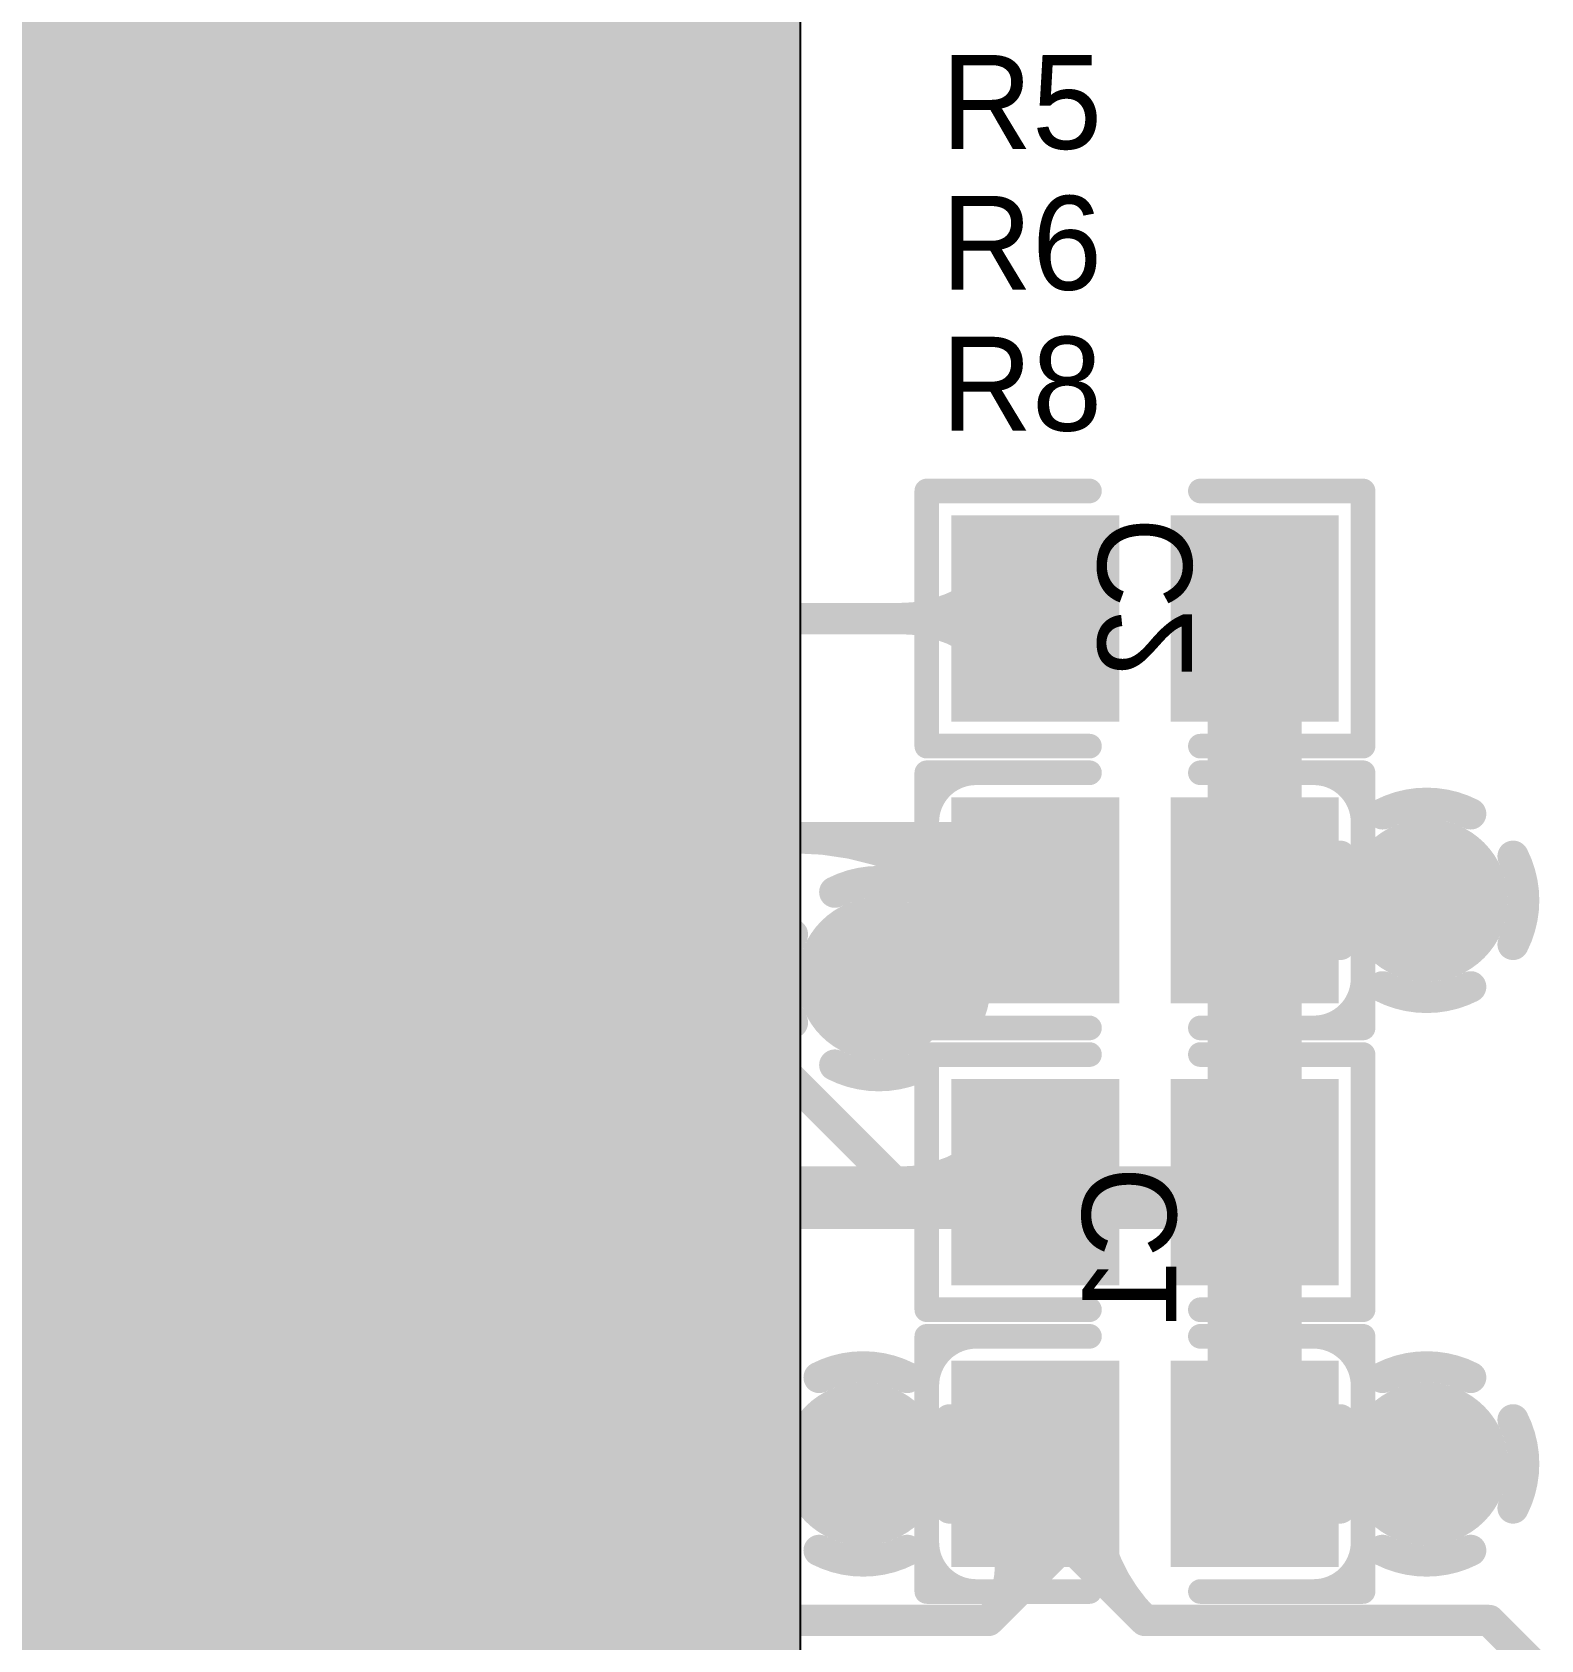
# Model space of a CAD drawing. Header units: millimetres. Extents: x 3.32 to 12.49, y 5.66 to 10.73.
# Drawn here: x 4.422 to 4.904, y 6.442 to 6.956 of the extents above; entities that cross this region are included whole.
import ezdxf

# ---------------------------------------------------------------- set-up
doc = ezdxf.new("R2010")
doc.units = ezdxf.units.MM
doc.header["$MEASUREMENT"] = 0
for name, color, linetype in [('BottomLayer', 5, 'Continuous'), ('BottomOverlay', 54, 'Continuous'), ('BottomPaste', 16, 'Continuous'), ('BottomSolder', 6, 'Continuous'), ('InternalPlane1', 76, 'Continuous'), ('InternalPlane2', 16, 'Continuous'), ('MultiLayer', 9, 'Continuous'), ('PadHoleLayer', 156, 'Continuous'), ('TopLayer', 1, 'Continuous'), ('TopOverlay', 2, 'Continuous'), ('TopPaste', 8, 'Continuous'), ('TopSolder', 216, 'Continuous'), ('ViaHoleLayer', 16, 'Continuous')]:
    doc.layers.add(name, color=color, linetype=linetype)

# ---------------------------------------------------------------- blocks, each defined once
blk = doc.blocks.new('0805_C_B_125')
at = {"layer": 'BottomLayer'}
for points in [[(-0.05787, -0.02894), (-0.0122, -0.02894), (-0.05787, 0.02894), (-0.0122, 0.02894)], [(0.0122, -0.02894), (0.05787, -0.02894), (0.0122, 0.02894), (0.05787, 0.02894)]]:
    blk.add_solid(points, dxfattribs=at)
at = {"layer": 'BottomOverlay', "const_width": 0.00787}
for points in [[(-0.06969, 0.025, -0.414213), (-0.05394, 0.04075)], [(0.05394, 0.04075, -0.414214), (0.06968, 0.025)], [(-0.05394, -0.04075, -0.414214), (-0.06969, -0.025)], [(0.06969, -0.025, -0.414213), (0.05394, -0.04075)]]:
    blk.add_lwpolyline(points, format="xyb", dxfattribs=at)
at = {"layer": 'BottomOverlay', "const_width": 0.00394}
for points in [[(-0.05591, 0.04075, 1), (-0.05197, 0.04075, 1)], [(-0.05591, 0.04075, 1), (-0.05197, 0.04075, 1)], [(-0.01969, 0.04075, 1), (-0.01575, 0.04075, 1)], [(0.01575, 0.04075, 1), (0.01969, 0.04075, 1)], [(0.05197, 0.04075, 1), (0.05591, 0.04075, 1)], [(0.05197, 0.04075, 1), (0.05591, 0.04075, 1)], [(-0.07165, 0.025, 1), (-0.06772, 0.025, 1)], [(-0.07165, 0.025, 1), (-0.06772, 0.025, 1)], [(0.06772, 0.025, 1), (0.07165, 0.025, 1)], [(0.06772, 0.025, 1), (0.07165, 0.025, 1)], [(-0.07165, -0.025, 1), (-0.06772, -0.025, 1)], [(-0.07165, -0.025, 1), (-0.06772, -0.025, 1)], [(0.06772, -0.025, 1), (0.07165, -0.025, 1)], [(0.06772, -0.025, 1), (0.07165, -0.025, 1)], [(-0.05591, -0.04075, 1), (-0.05197, -0.04075, 1)], [(-0.05591, -0.04075, 1), (-0.05197, -0.04075, 1)], [(-0.01969, -0.04075, 1), (-0.01575, -0.04075, 1)], [(0.01575, -0.04075, 1), (0.01969, -0.04075, 1)], [(0.05197, -0.04075, 1), (0.05591, -0.04075, 1)], [(0.05197, -0.04075, 1), (0.05591, -0.04075, 1)]]:
    blk.add_lwpolyline(points, format="xyb", close=True, dxfattribs=at)
at = {"layer": 'BottomOverlay', "const_width": 0.00787}
for points in [[(-0.01772, 0.04075), (-0.05394, 0.04075)], [(0.05394, 0.04075), (0.01772, 0.04075)], [(-0.06969, 0.025), (-0.06969, -0.025)], [(0.06968, 0.025), (0.06968, -0.025)], [(-0.01772, -0.04075), (-0.05394, -0.04075)], [(0.05394, -0.04075), (0.01772, -0.04075)]]:
    blk.add_lwpolyline(points, dxfattribs=at)
at = {"layer": 'BottomPaste'}
for points in [[(-0.05787, -0.02894), (-0.0122, -0.02894), (-0.05787, 0.02894), (-0.0122, 0.02894)], [(0.0122, -0.02894), (0.05787, -0.02894), (0.0122, 0.02894), (0.05787, 0.02894)]]:
    blk.add_solid(points, dxfattribs=at)
at = {"layer": 'BottomSolder'}
for points in [[(-0.06187, -0.03294), (-0.0082, -0.03294), (-0.06187, 0.03294), (-0.0082, 0.03294)], [(0.0082, -0.03294), (0.06187, -0.03294), (0.0082, 0.03294), (0.06187, 0.03294)]]:
    blk.add_solid(points, dxfattribs=at)
blk = doc.blocks.new('0805_C_B_126')
at = {"layer": 'BottomLayer'}
for points in [[(-0.05787, -0.02894), (-0.0122, -0.02894), (-0.05787, 0.02894), (-0.0122, 0.02894)], [(0.0122, -0.02894), (0.05787, -0.02894), (0.0122, 0.02894), (0.05787, 0.02894)]]:
    blk.add_solid(points, dxfattribs=at)
at = {"layer": 'BottomOverlay', "const_width": 0.00787}
for points in [[(-0.06969, 0.025, -0.414213), (-0.05394, 0.04075)], [(0.05394, 0.04075, -0.414214), (0.06968, 0.025)], [(-0.05394, -0.04075, -0.414214), (-0.06969, -0.025)], [(0.06969, -0.025, -0.414213), (0.05394, -0.04075)]]:
    blk.add_lwpolyline(points, format="xyb", dxfattribs=at)
at = {"layer": 'BottomOverlay', "const_width": 0.00394}
for points in [[(-0.05591, 0.04075, 1), (-0.05197, 0.04075, 1)], [(-0.05591, 0.04075, 1), (-0.05197, 0.04075, 1)], [(-0.01969, 0.04075, 1), (-0.01575, 0.04075, 1)], [(0.01575, 0.04075, 1), (0.01969, 0.04075, 1)], [(0.05197, 0.04075, 1), (0.05591, 0.04075, 1)], [(0.05197, 0.04075, 1), (0.05591, 0.04075, 1)], [(-0.07165, 0.025, 1), (-0.06772, 0.025, 1)], [(-0.07165, 0.025, 1), (-0.06772, 0.025, 1)], [(0.06772, 0.025, 1), (0.07165, 0.025, 1)], [(0.06772, 0.025, 1), (0.07165, 0.025, 1)], [(-0.07165, -0.025, 1), (-0.06772, -0.025, 1)], [(-0.07165, -0.025, 1), (-0.06772, -0.025, 1)], [(0.06772, -0.025, 1), (0.07165, -0.025, 1)], [(0.06772, -0.025, 1), (0.07165, -0.025, 1)], [(-0.05591, -0.04075, 1), (-0.05197, -0.04075, 1)], [(-0.05591, -0.04075, 1), (-0.05197, -0.04075, 1)], [(-0.01969, -0.04075, 1), (-0.01575, -0.04075, 1)], [(0.01575, -0.04075, 1), (0.01969, -0.04075, 1)], [(0.05197, -0.04075, 1), (0.05591, -0.04075, 1)], [(0.05197, -0.04075, 1), (0.05591, -0.04075, 1)]]:
    blk.add_lwpolyline(points, format="xyb", close=True, dxfattribs=at)
at = {"layer": 'BottomOverlay', "const_width": 0.00787}
for points in [[(-0.01772, 0.04075), (-0.05394, 0.04075)], [(0.05394, 0.04075), (0.01772, 0.04075)], [(-0.06969, 0.025), (-0.06969, -0.025)], [(0.06968, 0.025), (0.06968, -0.025)], [(-0.01772, -0.04075), (-0.05394, -0.04075)], [(0.05394, -0.04075), (0.01772, -0.04075)]]:
    blk.add_lwpolyline(points, dxfattribs=at)
at = {"layer": 'BottomPaste'}
for points in [[(-0.05787, -0.02894), (-0.0122, -0.02894), (-0.05787, 0.02894), (-0.0122, 0.02894)], [(0.0122, -0.02894), (0.05787, -0.02894), (0.0122, 0.02894), (0.05787, 0.02894)]]:
    blk.add_solid(points, dxfattribs=at)
at = {"layer": 'BottomSolder'}
for points in [[(-0.06187, -0.03294), (-0.0082, -0.03294), (-0.06187, 0.03294), (-0.0082, 0.03294)], [(0.0082, -0.03294), (0.06187, -0.03294), (0.0082, 0.03294), (0.06187, 0.03294)]]:
    blk.add_solid(points, dxfattribs=at)
blk = doc.blocks.new('0805_R_140')
at = {"layer": 'TopLayer'}
for points in [[(-0.05787, -0.02894), (-0.0122, -0.02894), (-0.05787, 0.02894), (-0.0122, 0.02894)], [(0.0122, -0.02894), (0.05787, -0.02894), (0.0122, 0.02894), (0.05787, 0.02894)]]:
    blk.add_solid(points, dxfattribs=at)
at = {"layer": 'TopOverlay', "const_width": 0.00787}
for points in [[(-0.06968, -0.04075), (-0.06968, 0.04075)], [(-0.06968, 0.04075), (-0.01772, 0.04075)], [(0.01772, 0.04075), (0.06968, 0.04075)], [(0.06968, -0.04075), (0.06968, 0.04075)], [(-0.06968, -0.04075), (-0.01772, -0.04075)], [(0.01772, -0.04075), (0.06968, -0.04075)]]:
    blk.add_lwpolyline(points, dxfattribs=at)
at = {"layer": 'TopOverlay', "const_width": 0.00394}
for points in [[(-0.07165, 0.04075, 1), (-0.06772, 0.04075, 1)], [(-0.07165, 0.04075, 1), (-0.06772, 0.04075, 1)], [(-0.01969, 0.04075, 1), (-0.01575, 0.04075, 1)], [(0.01575, 0.04075, 1), (0.01969, 0.04075, 1)], [(0.06772, 0.04075, 1), (0.07165, 0.04075, 1)], [(0.06772, 0.04075, 1), (0.07165, 0.04075, 1)], [(-0.07165, -0.04075, 1), (-0.06772, -0.04075, 1)], [(-0.07165, -0.04075, 1), (-0.06772, -0.04075, 1)], [(-0.01969, -0.04075, 1), (-0.01575, -0.04075, 1)], [(0.01575, -0.04075, 1), (0.01969, -0.04075, 1)], [(0.06772, -0.04075, 1), (0.07165, -0.04075, 1)], [(0.06772, -0.04075, 1), (0.07165, -0.04075, 1)]]:
    blk.add_lwpolyline(points, format="xyb", close=True, dxfattribs=at)
at = {"layer": 'TopPaste'}
for points in [[(-0.05787, -0.02894), (-0.0122, -0.02894), (-0.05787, 0.02894), (-0.0122, 0.02894)], [(0.0122, -0.02894), (0.05787, -0.02894), (0.0122, 0.02894), (0.05787, 0.02894)]]:
    blk.add_solid(points, dxfattribs=at)
at = {"layer": 'TopSolder'}
for points in [[(-0.06187, -0.03294), (-0.0082, -0.03294), (-0.06187, 0.03294), (-0.0082, 0.03294)], [(0.0082, -0.03294), (0.06187, -0.03294), (0.0082, 0.03294), (0.06187, 0.03294)]]:
    blk.add_solid(points, dxfattribs=at)
blk = doc.blocks.new('0805_R_142')
at = {"layer": 'TopLayer'}
for points in [[(-0.05787, -0.02894), (-0.0122, -0.02894), (-0.05787, 0.02894), (-0.0122, 0.02894)], [(0.0122, -0.02894), (0.05787, -0.02894), (0.0122, 0.02894), (0.05787, 0.02894)]]:
    blk.add_solid(points, dxfattribs=at)
at = {"layer": 'TopOverlay', "const_width": 0.00787}
for points in [[(-0.06968, -0.04075), (-0.06968, 0.04075)], [(-0.06968, 0.04075), (-0.01772, 0.04075)], [(0.01772, 0.04075), (0.06968, 0.04075)], [(0.06968, -0.04075), (0.06968, 0.04075)], [(-0.06968, -0.04075), (-0.01772, -0.04075)], [(0.01772, -0.04075), (0.06968, -0.04075)]]:
    blk.add_lwpolyline(points, dxfattribs=at)
at = {"layer": 'TopOverlay', "const_width": 0.00394}
for points in [[(-0.07165, 0.04075, 1), (-0.06772, 0.04075, 1)], [(-0.07165, 0.04075, 1), (-0.06772, 0.04075, 1)], [(-0.01969, 0.04075, 1), (-0.01575, 0.04075, 1)], [(0.01575, 0.04075, 1), (0.01969, 0.04075, 1)], [(0.06772, 0.04075, 1), (0.07165, 0.04075, 1)], [(0.06772, 0.04075, 1), (0.07165, 0.04075, 1)], [(-0.07165, -0.04075, 1), (-0.06772, -0.04075, 1)], [(-0.07165, -0.04075, 1), (-0.06772, -0.04075, 1)], [(-0.01969, -0.04075, 1), (-0.01575, -0.04075, 1)], [(0.01575, -0.04075, 1), (0.01969, -0.04075, 1)], [(0.06772, -0.04075, 1), (0.07165, -0.04075, 1)], [(0.06772, -0.04075, 1), (0.07165, -0.04075, 1)]]:
    blk.add_lwpolyline(points, format="xyb", close=True, dxfattribs=at)
at = {"layer": 'TopPaste'}
for points in [[(-0.05787, -0.02894), (-0.0122, -0.02894), (-0.05787, 0.02894), (-0.0122, 0.02894)], [(0.0122, -0.02894), (0.05787, -0.02894), (0.0122, 0.02894), (0.05787, 0.02894)]]:
    blk.add_solid(points, dxfattribs=at)
at = {"layer": 'TopSolder'}
for points in [[(-0.06187, -0.03294), (-0.0082, -0.03294), (-0.06187, 0.03294), (-0.0082, 0.03294)], [(0.0082, -0.03294), (0.06187, -0.03294), (0.0082, 0.03294), (0.06187, 0.03294)]]:
    blk.add_solid(points, dxfattribs=at)
blk = doc.blocks.new('0805_R_144')
at = {"layer": 'TopLayer'}
for points in [[(-0.05787, -0.02894), (-0.0122, -0.02894), (-0.05787, 0.02894), (-0.0122, 0.02894)], [(0.0122, -0.02894), (0.05787, -0.02894), (0.0122, 0.02894), (0.05787, 0.02894)]]:
    blk.add_solid(points, dxfattribs=at)
at = {"layer": 'TopOverlay', "const_width": 0.00787}
for points in [[(-0.06968, -0.04075), (-0.06968, 0.04075)], [(-0.06968, 0.04075), (-0.01772, 0.04075)], [(0.01772, 0.04075), (0.06968, 0.04075)], [(0.06968, -0.04075), (0.06968, 0.04075)], [(-0.06968, -0.04075), (-0.01772, -0.04075)], [(0.01772, -0.04075), (0.06968, -0.04075)]]:
    blk.add_lwpolyline(points, dxfattribs=at)
at = {"layer": 'TopOverlay', "const_width": 0.00394}
for points in [[(-0.07165, 0.04075, 1), (-0.06772, 0.04075, 1)], [(-0.07165, 0.04075, 1), (-0.06772, 0.04075, 1)], [(-0.01969, 0.04075, 1), (-0.01575, 0.04075, 1)], [(0.01575, 0.04075, 1), (0.01969, 0.04075, 1)], [(0.06772, 0.04075, 1), (0.07165, 0.04075, 1)], [(0.06772, 0.04075, 1), (0.07165, 0.04075, 1)], [(-0.07165, -0.04075, 1), (-0.06772, -0.04075, 1)], [(-0.07165, -0.04075, 1), (-0.06772, -0.04075, 1)], [(-0.01969, -0.04075, 1), (-0.01575, -0.04075, 1)], [(0.01575, -0.04075, 1), (0.01969, -0.04075, 1)], [(0.06772, -0.04075, 1), (0.07165, -0.04075, 1)], [(0.06772, -0.04075, 1), (0.07165, -0.04075, 1)]]:
    blk.add_lwpolyline(points, format="xyb", close=True, dxfattribs=at)
at = {"layer": 'TopPaste'}
for points in [[(-0.05787, -0.02894), (-0.0122, -0.02894), (-0.05787, 0.02894), (-0.0122, 0.02894)], [(0.0122, -0.02894), (0.05787, -0.02894), (0.0122, 0.02894), (0.05787, 0.02894)]]:
    blk.add_solid(points, dxfattribs=at)
at = {"layer": 'TopSolder'}
for points in [[(-0.06187, -0.03294), (-0.0082, -0.03294), (-0.06187, 0.03294), (-0.0082, 0.03294)], [(0.0082, -0.03294), (0.06187, -0.03294), (0.0082, 0.03294), (0.06187, 0.03294)]]:
    blk.add_solid(points, dxfattribs=at)
blk = doc.blocks.new('0805_R_145')
at = {"layer": 'TopLayer'}
for points in [[(-0.05787, -0.02894), (-0.0122, -0.02894), (-0.05787, 0.02894), (-0.0122, 0.02894)], [(0.0122, -0.02894), (0.05787, -0.02894), (0.0122, 0.02894), (0.05787, 0.02894)]]:
    blk.add_solid(points, dxfattribs=at)
at = {"layer": 'TopOverlay', "const_width": 0.00787}
for points in [[(-0.06968, -0.04075), (-0.06968, 0.04075)], [(-0.06968, 0.04075), (-0.01772, 0.04075)], [(0.01772, 0.04075), (0.06968, 0.04075)], [(0.06968, -0.04075), (0.06968, 0.04075)], [(-0.06968, -0.04075), (-0.01772, -0.04075)], [(0.01772, -0.04075), (0.06968, -0.04075)]]:
    blk.add_lwpolyline(points, dxfattribs=at)
at = {"layer": 'TopOverlay', "const_width": 0.00394}
for points in [[(-0.07165, 0.04075, 1), (-0.06772, 0.04075, 1)], [(-0.07165, 0.04075, 1), (-0.06772, 0.04075, 1)], [(-0.01969, 0.04075, 1), (-0.01575, 0.04075, 1)], [(0.01575, 0.04075, 1), (0.01969, 0.04075, 1)], [(0.06772, 0.04075, 1), (0.07165, 0.04075, 1)], [(0.06772, 0.04075, 1), (0.07165, 0.04075, 1)], [(-0.07165, -0.04075, 1), (-0.06772, -0.04075, 1)], [(-0.07165, -0.04075, 1), (-0.06772, -0.04075, 1)], [(-0.01969, -0.04075, 1), (-0.01575, -0.04075, 1)], [(0.01575, -0.04075, 1), (0.01969, -0.04075, 1)], [(0.06772, -0.04075, 1), (0.07165, -0.04075, 1)], [(0.06772, -0.04075, 1), (0.07165, -0.04075, 1)]]:
    blk.add_lwpolyline(points, format="xyb", close=True, dxfattribs=at)
at = {"layer": 'TopPaste'}
for points in [[(-0.05787, -0.02894), (-0.0122, -0.02894), (-0.05787, 0.02894), (-0.0122, 0.02894)], [(0.0122, -0.02894), (0.05787, -0.02894), (0.0122, 0.02894), (0.05787, 0.02894)]]:
    blk.add_solid(points, dxfattribs=at)
at = {"layer": 'TopSolder'}
for points in [[(-0.06187, -0.03294), (-0.0082, -0.03294), (-0.06187, 0.03294), (-0.0082, 0.03294)], [(0.0082, -0.03294), (0.06187, -0.03294), (0.0082, 0.03294), (0.06187, 0.03294)]]:
    blk.add_solid(points, dxfattribs=at)
blk = doc.blocks.new('HANRUN_A8_150')
at = {"layer": 'BottomLayer', "const_width": 0.0325}
for points in [[(0.08375, 0.345, 1), (0.11625, 0.345, 1)], [(0.18375, 0.345, 1), (0.21625, 0.345, 1)], [(0.28375, 0.345, 1), (0.31625, 0.345, 1)], [(0.13375, 0.245, 1), (0.16625, 0.245, 1)], [(0.23375, 0.245, 1), (0.26625, 0.245, 1)]]:
    blk.add_lwpolyline(points, format="xyb", close=True, dxfattribs=at)
at = {"layer": 'BottomLayer'}
blk.add_solid([(0.0175, 0.2125), (0.0825, 0.2125), (0.0175, 0.2775), (0.0825, 0.2775)], dxfattribs=at)
at = {"layer": 'BottomSolder', "const_width": 0.0365}
for points in [[(0.08175, 0.345, 1), (0.11825, 0.345, 1)], [(0.18175, 0.345, 1), (0.21825, 0.345, 1)], [(0.28175, 0.345, 1), (0.31825, 0.345, 1)], [(0.13175, 0.245, 1), (0.16825, 0.245, 1)], [(0.23175, 0.245, 1), (0.26825, 0.245, 1)]]:
    blk.add_lwpolyline(points, format="xyb", close=True, dxfattribs=at)
at = {"layer": 'BottomSolder'}
blk.add_solid([(0.0135, 0.2085), (0.0865, 0.2085), (0.0135, 0.2815), (0.0865, 0.2815)], dxfattribs=at)
at = {"layer": 'InternalPlane1', "const_width": 0.0375}
for points in [[(0.08125, 0.345, 1), (0.11875, 0.345, 1)], [(0.18125, 0.345, 1), (0.21875, 0.345, 1)], [(0.28125, 0.345, 1), (0.31875, 0.345, 1)], [(0.03125, 0.245, 1), (0.06875, 0.245, 1)], [(0.13125, 0.245, 1), (0.16875, 0.245, 1)], [(0.23125, 0.245, 1), (0.26875, 0.245, 1)]]:
    blk.add_lwpolyline(points, format="xyb", close=True, dxfattribs=at)
at = {"layer": 'InternalPlane2', "const_width": 0.0375}
for points in [[(0.08125, 0.345, 1), (0.11875, 0.345, 1)], [(0.18125, 0.345, 1), (0.21875, 0.345, 1)], [(0.28125, 0.345, 1), (0.31875, 0.345, 1)], [(0.03125, 0.245, 1), (0.06875, 0.245, 1)], [(0.13125, 0.245, 1), (0.16875, 0.245, 1)], [(0.23125, 0.245, 1), (0.26875, 0.245, 1)]]:
    blk.add_lwpolyline(points, format="xyb", close=True, dxfattribs=at)
at = {"layer": 'MultiLayer', "const_width": 0.0325}
for points in [[(0.08375, 0.345, 1), (0.11625, 0.345, 1)], [(0.18375, 0.345, 1), (0.21625, 0.345, 1)], [(0.28375, 0.345, 1), (0.31625, 0.345, 1)], [(0.13375, 0.245, 1), (0.16625, 0.245, 1)], [(0.23375, 0.245, 1), (0.26625, 0.245, 1)]]:
    blk.add_lwpolyline(points, format="xyb", close=True, dxfattribs=at)
at = {"layer": 'MultiLayer'}
blk.add_solid([(0.0175, 0.2125), (0.0825, 0.2125), (0.0175, 0.2775), (0.0825, 0.2775)], dxfattribs=at)
at = {"layer": 'PadHoleLayer', "const_width": 0.0175}
for points in [[(0.09125, 0.345, 1), (0.10875, 0.345, 1)], [(0.19125, 0.345, 1), (0.20875, 0.345, 1)], [(0.29125, 0.345, 1), (0.30875, 0.345, 1)], [(0.04125, 0.245, 1), (0.05875, 0.245, 1)], [(0.14125, 0.245, 1), (0.15875, 0.245, 1)], [(0.24125, 0.245, 1), (0.25875, 0.245, 1)]]:
    blk.add_lwpolyline(points, format="xyb", close=True, dxfattribs=at)
at = {"layer": 'TopLayer', "const_width": 0.0325}
for points in [[(0.08375, 0.345, 1), (0.11625, 0.345, 1)], [(0.18375, 0.345, 1), (0.21625, 0.345, 1)], [(0.28375, 0.345, 1), (0.31625, 0.345, 1)], [(0.13375, 0.245, 1), (0.16625, 0.245, 1)], [(0.23375, 0.245, 1), (0.26625, 0.245, 1)]]:
    blk.add_lwpolyline(points, format="xyb", close=True, dxfattribs=at)
at = {"layer": 'TopLayer'}
blk.add_solid([(0.0175, 0.2125), (0.0825, 0.2125), (0.0175, 0.2775), (0.0825, 0.2775)], dxfattribs=at)
at = {"layer": 'TopOverlay', "const_width": 0.01}
for points in [[(0.53996, 0.4126), (-0.08996, 0.4126)], [(-0.08996, -0.42992), (-0.08996, 0.4126)]]:
    blk.add_lwpolyline(points, dxfattribs=at)
at = {"layer": 'TopOverlay', "const_width": 0.005}
blk.add_lwpolyline([(-0.09246, 0.4126, 1), (-0.08746, 0.4126, 1)], format="xyb", close=True, dxfattribs=at)
blk.add_lwpolyline([(-0.09246, 0.4126, 1), (-0.08746, 0.4126, 1)], format="xyb", close=True, dxfattribs=at)
at = {"layer": 'TopSolder', "const_width": 0.0365}
for points in [[(0.08175, 0.345, 1), (0.11825, 0.345, 1)], [(0.18175, 0.345, 1), (0.21825, 0.345, 1)], [(0.28175, 0.345, 1), (0.31825, 0.345, 1)], [(0.13175, 0.245, 1), (0.16825, 0.245, 1)], [(0.23175, 0.245, 1), (0.26825, 0.245, 1)]]:
    blk.add_lwpolyline(points, format="xyb", close=True, dxfattribs=at)
at = {"layer": 'TopSolder'}
blk.add_solid([(0.0135, 0.2085), (0.0865, 0.2085), (0.0135, 0.2815), (0.0865, 0.2815)], dxfattribs=at)

msp = doc.modelspace()

# ---------------------------------------------------------------- linework, layer by layer
at = {"layer": 'BottomLayer', "const_width": 0.02}
for points in [[(4.73153, 6.68613, -0.242046), (4.71701, 6.67866)], [(4.7118, 6.67345, -0.320632), (4.74512, 6.67899)], [(4.71701, 6.67866, -0.242046), (4.73153, 6.67119)], [(4.69201, 6.65366, -0.320632), (4.73632, 6.66103)], [(4.62701, 6.58366, -0.216628), (4.59354, 6.57111)], [(4.61446, 6.55019, -0.216628), (4.62701, 6.58366)], [(4.57517, 6.56358, -0.214646), (4.54201, 6.54866)], [(4.54201, 6.54866, -0.214646), (4.57517, 6.53374)], [(4.53042, 6.53707, -0.198912), (4.49201, 6.52116)], [(4.51451, 6.49866, -0.198912), (4.53042, 6.53707)], [(4.73289, 6.50774, -0.198912), (4.71098, 6.49866)], [(4.71098, 6.49866, -0.198912), (4.73289, 6.48959)]]:
    msp.add_lwpolyline(points, format="xyb", dxfattribs=at)
at = {"layer": 'BottomLayer'}
for points, const_width in [([(4.72653, 6.68613, 1), (4.73653, 6.68613, 1)], 0.01), ([(4.80455, 6.67866, 1), (4.81955, 6.67866, 1)], 0.015), ([(4.80455, 6.67866, 1), (4.81955, 6.67866, 1)], 0.015), ([(4.85951, 6.67866, 1), (4.87451, 6.67866, 1)], 0.015), ([(4.86101, 6.67866, 1), (4.87301, 6.67866, 1)], 0.012), ([(4.71201, 6.67866, 1), (4.72201, 6.67866, 1)], 0.01), ([(4.71201, 6.67866, 1), (4.72201, 6.67866, 1)], 0.01), ([(4.71201, 6.67866, 1), (4.72201, 6.67866, 1)], 0.01), ([(4.71201, 6.67866, 1), (4.72201, 6.67866, 1)], 0.01), ([(4.73697, 6.67866, 1), (4.74697, 6.67866, 1)], 0.01), ([(4.74012, 6.67899, 1), (4.75012, 6.67899, 1)], 0.01), ([(4.7068, 6.67345, 1), (4.7168, 6.67345, 1)], 0.01), ([(4.72653, 6.67119, 1), (4.73653, 6.67119, 1)], 0.01), ([(4.73132, 6.66103, 1), (4.74132, 6.66103, 1)], 0.01), ([(4.68601, 6.65366, 1), (4.69801, 6.65366, 1)], 0.012), ([(4.68701, 6.65366, 1), (4.69701, 6.65366, 1)], 0.01), ([(4.68701, 6.65366, 1), (4.69701, 6.65366, 1)], 0.01), ([(4.80455, 6.58866, 1), (4.81955, 6.58866, 1)], 0.015), ([(4.80455, 6.58866, 1), (4.81955, 6.58866, 1)], 0.015), ([(4.80705, 6.58866, 1), (4.81705, 6.58866, 1)], 0.01), ([(4.62201, 6.58366, 1), (4.63201, 6.58366, 1)], 0.01), ([(4.62201, 6.58366, 1), (4.63201, 6.58366, 1)], 0.01), ([(4.62201, 6.58366, 1), (4.63201, 6.58366, 1)], 0.01), ([(4.62201, 6.58366, 1), (4.63201, 6.58366, 1)], 0.01), ([(4.80205, 6.58366, 1), (4.81205, 6.58366, 1)], 0.01), ([(4.80205, 6.58366, 1), (4.81205, 6.58366, 1)], 0.01), ([(4.58854, 6.57111, 1), (4.59854, 6.57111, 1)], 0.01), ([(4.57017, 6.56358, 1), (4.58017, 6.56358, 1)], 0.01), ([(4.53701, 6.54866, 1), (4.54701, 6.54866, 1)], 0.01), ([(4.53701, 6.54866, 1), (4.54701, 6.54866, 1)], 0.01), ([(4.53701, 6.54866, 1), (4.54701, 6.54866, 1)], 0.01), ([(4.53701, 6.54866, 1), (4.54701, 6.54866, 1)], 0.01), ([(4.58701, 6.54866, 1), (4.59701, 6.54866, 1)], 0.01), ([(4.58701, 6.54866, 1), (4.59701, 6.54866, 1)], 0.01), ([(4.60946, 6.55019, 1), (4.61946, 6.55019, 1)], 0.01), ([(4.52542, 6.53707, 1), (4.53542, 6.53707, 1)], 0.01), ([(4.52542, 6.53707, 1), (4.53542, 6.53707, 1)], 0.01), ([(4.57017, 6.53374, 1), (4.58017, 6.53374, 1)], 0.01), ([(4.48701, 6.52116, 1), (4.49701, 6.52116, 1)], 0.01), ([(4.72789, 6.50774, 1), (4.73789, 6.50774, 1)], 0.01), ([(4.80455, 6.49866, 1), (4.81955, 6.49866, 1)], 0.015), ([(4.80455, 6.49866, 1), (4.81955, 6.49866, 1)], 0.015), ([(4.85951, 6.49866, 1), (4.87451, 6.49866, 1)], 0.015), ([(4.48701, 6.49866, 1), (4.49701, 6.49866, 1)], 0.01), ([(4.50951, 6.49866, 1), (4.51951, 6.49866, 1)], 0.01), ([(4.68101, 6.49866, 1), (4.69301, 6.49866, 1)], 0.012), ([(4.68201, 6.49866, 1), (4.69201, 6.49866, 1)], 0.01), ([(4.70598, 6.49866, 1), (4.71598, 6.49866, 1)], 0.01), ([(4.70598, 6.49866, 1), (4.71598, 6.49866, 1)], 0.01), ([(4.73697, 6.49866, 1), (4.74697, 6.49866, 1)], 0.01), ([(4.86101, 6.49866, 1), (4.87301, 6.49866, 1)], 0.012), ([(4.72789, 6.48959, 1), (4.73789, 6.48959, 1)], 0.01)]:
    msp.add_lwpolyline(points, format="xyb", close=True, dxfattribs=dict(at, const_width=const_width))
for points, const_width in [([(4.81205, 6.67866), (4.86701, 6.67866)], 0.03), ([(4.81205, 6.58866), (4.81205, 6.67866)], 0.03), ([(4.69201, 6.65366), (4.71701, 6.67866)], 0.02), ([(4.71701, 6.67866), (4.74197, 6.67866)], 0.02), ([(4.81205, 6.49866), (4.81205, 6.58866)], 0.03), ([(4.80705, 6.58366), (4.81205, 6.58866)], 0.02), ([(4.59201, 6.54866), (4.62701, 6.58366)], 0.02), ([(4.62701, 6.58366), (4.80705, 6.58366)], 0.02), ([(4.49201, 6.49866), (4.54201, 6.54866)], 0.02), ([(4.54201, 6.54866), (4.59201, 6.54866)], 0.02), ([(4.81205, 6.49866), (4.86701, 6.49866)], 0.03), ([(4.68701, 6.49866), (4.74197, 6.49866)], 0.02)]:
    msp.add_lwpolyline(points, dxfattribs=dict(at, const_width=const_width))
at = {"layer": 'InternalPlane1'}
msp.add_line((4.66701, 5.72374), (4.66701, 6.97366), dxfattribs=at)
for points, const_width in [([(4.85401, 6.67866, 1), (4.88001, 6.67866, 1)], 0.026), ([(4.67543, 6.68128, 1), (4.68043, 6.68128, 1)], 0.005), ([(4.70358, 6.68128, 1), (4.70858, 6.68128, 1)], 0.005), ([(4.66189, 6.66774, 1), (4.66689, 6.66774, 1)], 0.005), ([(4.71713, 6.66774, 1), (4.72213, 6.66774, 1)], 0.005), ([(4.66189, 6.63959, 1), (4.66689, 6.63959, 1)], 0.005), ([(4.71713, 6.63959, 1), (4.72213, 6.63959, 1)], 0.005), ([(4.67543, 6.62604, 1), (4.68043, 6.62604, 1)], 0.005), ([(4.70358, 6.62604, 1), (4.70858, 6.62604, 1)], 0.005), ([(4.67043, 6.52628, 1), (4.67543, 6.52628, 1)], 0.005), ([(4.69858, 6.52628, 1), (4.70358, 6.52628, 1)], 0.005), ([(4.85401, 6.49866, 1), (4.88001, 6.49866, 1)], 0.026), ([(4.65689, 6.51274, 1), (4.66189, 6.51274, 1)], 0.005), ([(4.71213, 6.51274, 1), (4.71713, 6.51274, 1)], 0.005), ([(4.65689, 6.48459, 1), (4.66189, 6.48459, 1)], 0.005), ([(4.71213, 6.48459, 1), (4.71713, 6.48459, 1)], 0.005), ([(4.67043, 6.47104, 1), (4.67543, 6.47104, 1)], 0.005), ([(4.69858, 6.47104, 1), (4.70358, 6.47104, 1)], 0.005)]:
    msp.add_lwpolyline(points, format="xyb", close=True, dxfattribs=dict(at, const_width=const_width))
at = {"layer": 'InternalPlane1', "const_width": 0.01}
for points in [[(4.67793, 6.68128, -0.240079), (4.70608, 6.68128)], [(4.66439, 6.63959, -0.240079), (4.66439, 6.66774)], [(4.71963, 6.66774, -0.240079), (4.71963, 6.63959)], [(4.70608, 6.62604, -0.240079), (4.67793, 6.62604)], [(4.67293, 6.52628, -0.240079), (4.70108, 6.52628)], [(4.65939, 6.48459, -0.240079), (4.65939, 6.51274)], [(4.71463, 6.51274, -0.240079), (4.71463, 6.48459)], [(4.70108, 6.47104, -0.240079), (4.67293, 6.47104)]]:
    msp.add_lwpolyline(points, format="xyb", dxfattribs=at)
at = {"layer": 'InternalPlane1'}
msp.add_solid([(3.93701, 5.70866), (4.66701, 5.70866), (3.93701, 6.97366), (4.66701, 6.97366)], dxfattribs=at)
at = {"layer": 'InternalPlane2'}
msp.add_line((4.66701, 5.72374), (4.66701, 6.97366), dxfattribs=at)
at = {"layer": 'InternalPlane2', "const_width": 0.01}
for points in [[(4.85293, 6.70628, -0.240079), (4.88108, 6.70628)], [(4.83939, 6.66459, -0.240079), (4.83939, 6.69274)], [(4.89463, 6.69274, -0.240079), (4.89463, 6.66459)], [(4.88108, 6.65104, -0.240079), (4.85293, 6.65104)], [(4.85293, 6.52628, -0.240079), (4.88108, 6.52628)], [(4.83939, 6.48459, -0.240079), (4.83939, 6.51274)], [(4.89463, 6.51274, -0.240079), (4.89463, 6.48459)], [(4.88108, 6.47104, -0.240079), (4.85293, 6.47104)]]:
    msp.add_lwpolyline(points, format="xyb", dxfattribs=at)
at = {"layer": 'InternalPlane2'}
for points, const_width in [([(4.85043, 6.70628, 1), (4.85543, 6.70628, 1)], 0.005), ([(4.87858, 6.70628, 1), (4.88358, 6.70628, 1)], 0.005), ([(4.83689, 6.69274, 1), (4.84189, 6.69274, 1)], 0.005), ([(4.89213, 6.69274, 1), (4.89713, 6.69274, 1)], 0.005), ([(4.67901, 6.65366, 1), (4.70501, 6.65366, 1)], 0.026), ([(4.83689, 6.66459, 1), (4.84189, 6.66459, 1)], 0.005), ([(4.89213, 6.66459, 1), (4.89713, 6.66459, 1)], 0.005), ([(4.85043, 6.65104, 1), (4.85543, 6.65104, 1)], 0.005), ([(4.87858, 6.65104, 1), (4.88358, 6.65104, 1)], 0.005), ([(4.85043, 6.52628, 1), (4.85543, 6.52628, 1)], 0.005), ([(4.87858, 6.52628, 1), (4.88358, 6.52628, 1)], 0.005), ([(4.67401, 6.49866, 1), (4.70001, 6.49866, 1)], 0.026), ([(4.83689, 6.51274, 1), (4.84189, 6.51274, 1)], 0.005), ([(4.89213, 6.51274, 1), (4.89713, 6.51274, 1)], 0.005), ([(4.83689, 6.48459, 1), (4.84189, 6.48459, 1)], 0.005), ([(4.89213, 6.48459, 1), (4.89713, 6.48459, 1)], 0.005), ([(4.85043, 6.47104, 1), (4.85543, 6.47104, 1)], 0.005), ([(4.87858, 6.47104, 1), (4.88358, 6.47104, 1)], 0.005)]:
    msp.add_lwpolyline(points, format="xyb", close=True, dxfattribs=dict(at, const_width=const_width))
msp.add_solid([(3.93701, 5.70866), (4.66701, 5.70866), (3.93701, 6.97366), (4.66701, 6.97366)], dxfattribs=at)
at = {"layer": 'MultiLayer', "const_width": 0.012}
for points in [[(4.86101, 6.67866, 1), (4.87301, 6.67866, 1)], [(4.68601, 6.65366, 1), (4.69801, 6.65366, 1)], [(4.68101, 6.49866, 1), (4.69301, 6.49866, 1)], [(4.86101, 6.49866, 1), (4.87301, 6.49866, 1)]]:
    msp.add_lwpolyline(points, format="xyb", close=True, dxfattribs=at)
at = {"layer": 'TopLayer', "const_width": 0.01}
for points in [[(4.72936, 6.78127, -0.198912), (4.69891, 6.76866)], [(4.69891, 6.76866, -0.198912), (4.72936, 6.75605)], [(4.5584, 6.69866, -0.198912), (4.51145, 6.71811)], [(4.53426, 6.69866, -0.198912), (4.50438, 6.71104)], [(4.50438, 6.68629, -0.198912), (4.53426, 6.69866)], [(4.51145, 6.67922, -0.198912), (4.5584, 6.69866)], [(4.66536, 6.69866, -0.198912), (4.72936, 6.67215)], [(4.6895, 6.69866, -0.198912), (4.73643, 6.67922)], [(4.71364, 6.69866, -0.198912), (4.7435, 6.6863)], [(4.57256, 6.66811, -0.198912), (4.52562, 6.64866)], [(4.57963, 6.66104, -0.198912), (4.54976, 6.64866)], [(4.63701, 6.64866, -0.281375), (4.61648, 6.66121)], [(4.52562, 6.64866, -0.198912), (4.57256, 6.62922)], [(4.54976, 6.64866, -0.198912), (4.57963, 6.63629)], [(4.61648, 6.63612, -0.281375), (4.63701, 6.64866)], [(4.51835, 6.57732, -0.198912), (4.50951, 6.59866)], [(4.53542, 6.56025, -0.198912), (4.51951, 6.59866)], [(4.72936, 6.60127, -0.198912), (4.69891, 6.58866)], [(4.69891, 6.58866, -0.198912), (4.72936, 6.57605)], [(4.49445, 6.58133, -0.235552), (4.52433, 6.57134)], [(4.49584, 6.57143, -0.235552), (4.53851, 6.55716)], [(4.74362, 6.49396, -0.390085), (4.74238, 6.46403)], [(4.76063, 6.46504, -0.206662), (4.7498, 6.49233)], [(4.77701, 6.44866, -0.206662), (4.7598, 6.49203)], [(4.73599, 6.4875, -0.390085), (4.73469, 6.45635)], [(4.72835, 6.48104, -0.390085), (4.72701, 6.44866)], [(4.74197, 6.47472, -0.198912), (4.75729, 6.46838)], [(4.6584, 6.44866, -0.198912), (4.61145, 6.46811)], [(4.63426, 6.44866, -0.198912), (4.60438, 6.46104)], [(4.60438, 6.43629, -0.198912), (4.63426, 6.44866)], [(4.61145, 6.42922, -0.198912), (4.6584, 6.44866)]]:
    msp.add_lwpolyline(points, format="xyb", dxfattribs=at)
at = {"layer": 'TopLayer'}
for points, const_width in [([(4.72686, 6.78127, 1), (4.73186, 6.78127, 1)], 0.005), ([(4.80455, 6.76866, 1), (4.81955, 6.76866, 1)], 0.015), ([(4.43451, 6.76866, 1), (4.43951, 6.76866, 1)], 0.005), ([(4.43451, 6.76866, 1), (4.43951, 6.76866, 1)], 0.005), ([(4.69641, 6.76866, 1), (4.70141, 6.76866, 1)], 0.005), ([(4.69641, 6.76866, 1), (4.70141, 6.76866, 1)], 0.005), ([(4.73947, 6.76866, 1), (4.74447, 6.76866, 1)], 0.005), ([(4.72686, 6.75605, 1), (4.73186, 6.75605, 1)], 0.005), ([(4.50895, 6.71811, 1), (4.51395, 6.71811, 1)], 0.005), ([(4.50188, 6.71104, 1), (4.50688, 6.71104, 1)], 0.005), ([(4.46451, 6.69866, 1), (4.46951, 6.69866, 1)], 0.005), ([(4.46451, 6.69866, 1), (4.46951, 6.69866, 1)], 0.005), ([(4.48951, 6.69866, 1), (4.49451, 6.69866, 1)], 0.005), ([(4.48951, 6.69866, 1), (4.49451, 6.69866, 1)], 0.005), ([(4.53176, 6.69866, 1), (4.53676, 6.69866, 1)], 0.005), ([(4.53176, 6.69866, 1), (4.53676, 6.69866, 1)], 0.005), ([(4.5559, 6.69866, 1), (4.5609, 6.69866, 1)], 0.005), ([(4.5559, 6.69866, 1), (4.5609, 6.69866, 1)], 0.005), ([(4.66286, 6.69866, 1), (4.66786, 6.69866, 1)], 0.005), ([(4.687, 6.69866, 1), (4.692, 6.69866, 1)], 0.005), ([(4.71114, 6.69866, 1), (4.71614, 6.69866, 1)], 0.005), ([(4.71947, 6.69866, 1), (4.72447, 6.69866, 1)], 0.005), ([(4.71947, 6.69866, 1), (4.72447, 6.69866, 1)], 0.005), ([(4.50188, 6.68629, 1), (4.50688, 6.68629, 1)], 0.005), ([(4.741, 6.6863, 1), (4.746, 6.6863, 1)], 0.005), ([(4.80455, 6.67866, 1), (4.81955, 6.67866, 1)], 0.015), ([(4.80455, 6.67866, 1), (4.81955, 6.67866, 1)], 0.015), ([(4.80455, 6.67866, 1), (4.81955, 6.67866, 1)], 0.015), ([(4.85951, 6.67866, 1), (4.87451, 6.67866, 1)], 0.015), ([(4.86101, 6.67866, 1), (4.87301, 6.67866, 1)], 0.012), ([(4.50895, 6.67922, 1), (4.51395, 6.67922, 1)], 0.005), ([(4.73393, 6.67922, 1), (4.73893, 6.67922, 1)], 0.005), ([(4.73947, 6.67866, 1), (4.74447, 6.67866, 1)], 0.005), ([(4.72686, 6.67215, 1), (4.73186, 6.67215, 1)], 0.005), ([(4.57006, 6.66811, 1), (4.57506, 6.66811, 1)], 0.005), ([(4.57713, 6.66104, 1), (4.58213, 6.66104, 1)], 0.005), ([(4.61398, 6.66121, 1), (4.61898, 6.66121, 1)], 0.005), ([(4.68601, 6.65366, 1), (4.69801, 6.65366, 1)], 0.012), ([(4.44451, 6.64866, 1), (4.44951, 6.64866, 1)], 0.005), ([(4.44451, 6.64866, 1), (4.44951, 6.64866, 1)], 0.005), ([(4.52312, 6.64866, 1), (4.52812, 6.64866, 1)], 0.005), ([(4.52312, 6.64866, 1), (4.52812, 6.64866, 1)], 0.005), ([(4.54726, 6.64866, 1), (4.55226, 6.64866, 1)], 0.005), ([(4.54726, 6.64866, 1), (4.55226, 6.64866, 1)], 0.005), ([(4.58951, 6.64866, 1), (4.59451, 6.64866, 1)], 0.005), ([(4.58951, 6.64866, 1), (4.59451, 6.64866, 1)], 0.005), ([(4.63451, 6.64866, 1), (4.63951, 6.64866, 1)], 0.005), ([(4.63451, 6.64866, 1), (4.63951, 6.64866, 1)], 0.005), ([(4.63451, 6.64866, 1), (4.63951, 6.64866, 1)], 0.005), ([(4.63451, 6.64866, 1), (4.63951, 6.64866, 1)], 0.005), ([(4.57713, 6.63629, 1), (4.58213, 6.63629, 1)], 0.005), ([(4.61398, 6.63612, 1), (4.61898, 6.63612, 1)], 0.005), ([(4.57006, 6.62922, 1), (4.57506, 6.62922, 1)], 0.005), ([(4.42451, 6.62866, 1), (4.42951, 6.62866, 1)], 0.005), ([(4.42451, 6.62866, 1), (4.42951, 6.62866, 1)], 0.005), ([(4.48951, 6.59866, 1), (4.49451, 6.59866, 1)], 0.005), ([(4.49451, 6.59866, 1), (4.49951, 6.59866, 1)], 0.005), ([(4.49451, 6.59866, 1), (4.49951, 6.59866, 1)], 0.005), ([(4.50701, 6.59866, 1), (4.51201, 6.59866, 1)], 0.005), ([(4.51701, 6.59866, 1), (4.52201, 6.59866, 1)], 0.005), ([(4.72686, 6.60127, 1), (4.73186, 6.60127, 1)], 0.005), ([(4.72947, 6.59866, 1), (4.73447, 6.59866, 1)], 0.005), ([(4.80455, 6.58866, 1), (4.81955, 6.58866, 1)], 0.015), ([(4.69451, 6.58866, 1), (4.69951, 6.58866, 1)], 0.005), ([(4.69451, 6.58866, 1), (4.69951, 6.58866, 1)], 0.005), ([(4.69641, 6.58866, 1), (4.70141, 6.58866, 1)], 0.005), ([(4.69641, 6.58866, 1), (4.70141, 6.58866, 1)], 0.005), ([(4.73947, 6.58866, 1), (4.74447, 6.58866, 1)], 0.005), ([(4.73947, 6.58866, 1), (4.74447, 6.58866, 1)], 0.005), ([(4.49195, 6.58133, 1), (4.49695, 6.58133, 1)], 0.005), ([(4.51585, 6.57732, 1), (4.52085, 6.57732, 1)], 0.005), ([(4.72686, 6.57605, 1), (4.73186, 6.57605, 1)], 0.005), ([(4.49334, 6.57143, 1), (4.49834, 6.57143, 1)], 0.005), ([(4.52183, 6.57134, 1), (4.52683, 6.57134, 1)], 0.005), ([(4.53292, 6.56025, 1), (4.53792, 6.56025, 1)], 0.005), ([(4.53601, 6.55716, 1), (4.54101, 6.55716, 1)], 0.005), ([(4.53601, 6.55716, 1), (4.54101, 6.55716, 1)], 0.005), ([(4.53601, 6.55716, 1), (4.54101, 6.55716, 1)], 0.005), ([(4.80455, 6.49866, 1), (4.81955, 6.49866, 1)], 0.015), ([(4.85951, 6.49866, 1), (4.87451, 6.49866, 1)], 0.015), ([(4.68101, 6.49866, 1), (4.69301, 6.49866, 1)], 0.012), ([(4.86101, 6.49866, 1), (4.87301, 6.49866, 1)], 0.012), ([(4.73947, 6.49866, 1), (4.74447, 6.49866, 1)], 0.005), ([(4.73947, 6.49866, 1), (4.74447, 6.49866, 1)], 0.005), ([(4.74112, 6.49396, 1), (4.74612, 6.49396, 1)], 0.005), ([(4.7473, 6.49233, 1), (4.7523, 6.49233, 1)], 0.005), ([(4.7573, 6.49203, 1), (4.7623, 6.49203, 1)], 0.005), ([(4.73349, 6.4875, 1), (4.73849, 6.4875, 1)], 0.005), ([(4.72585, 6.48104, 1), (4.73085, 6.48104, 1)], 0.005), ([(4.73947, 6.4837, 1), (4.74447, 6.4837, 1)], 0.005), ([(4.73947, 6.4837, 1), (4.74447, 6.4837, 1)], 0.005), ([(4.75451, 6.48362, 1), (4.75951, 6.48362, 1)], 0.005), ([(4.75451, 6.48362, 1), (4.75951, 6.48362, 1)], 0.005), ([(4.75451, 6.47866, 1), (4.75951, 6.47866, 1)], 0.005), ([(4.73947, 6.47472, 1), (4.74447, 6.47472, 1)], 0.005), ([(4.74951, 6.47366, 1), (4.75451, 6.47366, 1)], 0.005), ([(4.74951, 6.47366, 1), (4.75451, 6.47366, 1)], 0.005), ([(4.74951, 6.47366, 1), (4.75451, 6.47366, 1)], 0.005), ([(4.60895, 6.46811, 1), (4.61395, 6.46811, 1)], 0.005), ([(4.75479, 6.46838, 1), (4.75979, 6.46838, 1)], 0.005), ([(4.75813, 6.46504, 1), (4.76313, 6.46504, 1)], 0.005), ([(4.60188, 6.46104, 1), (4.60688, 6.46104, 1)], 0.005), ([(4.73988, 6.46403, 1), (4.74488, 6.46403, 1)], 0.005), ([(4.73219, 6.45635, 1), (4.73719, 6.45635, 1)], 0.005), ([(4.58951, 6.44866, 1), (4.59451, 6.44866, 1)], 0.005), ([(4.63176, 6.44866, 1), (4.63676, 6.44866, 1)], 0.005), ([(4.63176, 6.44866, 1), (4.63676, 6.44866, 1)], 0.005), ([(4.6559, 6.44866, 1), (4.6609, 6.44866, 1)], 0.005), ([(4.6559, 6.44866, 1), (4.6609, 6.44866, 1)], 0.005), ([(4.72451, 6.44866, 1), (4.72951, 6.44866, 1)], 0.005), ([(4.72451, 6.44866, 1), (4.72951, 6.44866, 1)], 0.005), ([(4.72451, 6.44866, 1), (4.72951, 6.44866, 1)], 0.005), ([(4.77451, 6.44866, 1), (4.77951, 6.44866, 1)], 0.005), ([(4.77451, 6.44866, 1), (4.77951, 6.44866, 1)], 0.005), ([(4.77451, 6.44866, 1), (4.77951, 6.44866, 1)], 0.005), ([(4.88451, 6.44866, 1), (4.88951, 6.44866, 1)], 0.005), ([(4.88451, 6.44866, 1), (4.88951, 6.44866, 1)], 0.005)]:
    msp.add_lwpolyline(points, format="xyb", close=True, dxfattribs=dict(at, const_width=const_width))
for points, const_width in [([(4.81205, 6.67866), (4.81205, 6.76866)], 0.03), ([(4.32701, 6.65866), (4.43701, 6.76866)], 0.01), ([(4.43701, 6.76866), (4.74197, 6.76866)], 0.01), ([(4.40701, 6.63866), (4.46701, 6.69866)], 0.01), ([(4.46701, 6.69866), (4.49201, 6.69866)], 0.01), ([(4.49201, 6.69866), (4.72197, 6.69866)], 0.01), ([(4.72197, 6.69866), (4.74197, 6.67866)], 0.01), ([(4.81205, 6.58866), (4.81205, 6.67866)], 0.03), ([(4.81205, 6.67866), (4.86701, 6.67866)], 0.03), ([(4.42701, 6.62866), (4.44701, 6.64866)], 0.01), ([(4.44701, 6.64866), (4.59201, 6.64866)], 0.01), ([(4.59201, 6.64866), (4.63701, 6.64866)], 0.01), ([(4.63701, 6.64866), (4.69701, 6.58866)], 0.01), ([(4.42701, 6.34866), (4.42701, 6.62866)], 0.01), ([(4.49201, 6.59866), (4.49701, 6.59866)], 0.01), ([(4.49701, 6.59866), (4.53851, 6.55716)], 0.01), ([(4.73197, 6.59866), (4.74197, 6.58866)], 0.01), ([(4.69701, 6.58866), (4.74197, 6.58866)], 0.01), ([(4.53851, 6.42716), (4.53851, 6.55716)], 0.01), ([(4.81205, 6.49866), (4.86701, 6.49866)], 0.03), ([(4.74197, 6.4837), (4.74197, 6.49866)], 0.01), ([(4.74197, 6.49866), (4.75701, 6.48362)], 0.01), ([(4.74197, 6.4837), (4.75201, 6.47366)], 0.01), ([(4.75701, 6.47866), (4.75701, 6.48362)], 0.01), ([(4.72701, 6.44866), (4.75201, 6.47366)], 0.01), ([(4.75201, 6.47366), (4.77701, 6.44866)], 0.01), ([(4.59201, 6.44866), (4.72701, 6.44866)], 0.01), ([(4.77701, 6.44866), (4.88701, 6.44866)], 0.01), ([(4.88701, 6.44866), (5.1224, 6.21327)], 0.01)]:
    msp.add_lwpolyline(points, dxfattribs=dict(at, const_width=const_width))
at = {"layer": 'ViaHoleLayer', "const_width": 0.006}
for points in [[(4.86401, 6.67866, 1), (4.87001, 6.67866, 1)], [(4.68901, 6.65366, 1), (4.69501, 6.65366, 1)], [(4.68401, 6.49866, 1), (4.69001, 6.49866, 1)], [(4.86401, 6.49866, 1), (4.87001, 6.49866, 1)]]:
    msp.add_lwpolyline(points, format="xyb", close=True, dxfattribs=at)

# ---------------------------------------------------------------- block references
for name, p, rotation in [('HANRUN_A8_150', (4.24701, 6.74866), 270), ('0805_R_140', (4.77701, 6.76866), 360), ('0805_C_B_125', (4.77701, 6.67866), 180), ('0805_R_145', (4.77701, 6.67866), 360), ('0805_R_144', (4.77701, 6.58866), 360), ('0805_C_B_126', (4.77701, 6.49866), 180), ('0805_R_142', (4.77701, 6.49866), 360)]:
    msp.add_blockref(name, p, dxfattribs=dict(rotation=rotation))

# ---------------------------------------------------------------- texts
at = {"layer": 'BottomOverlay', "text_generation_flag": 2}
for s, p in [('C2', (4.792, 6.801)), ('C1', (4.78701, 6.59366))]:
    msp.add_text(s, height=0.03, rotation=90, dxfattribs=at).set_placement(p)
at = {"layer": 'TopOverlay'}
for s, p in [('R5', (4.71201, 6.91866)), ('R6', (4.71201, 6.87366)), ('R8', (4.71201, 6.82866))]:
    msp.add_text(s, height=0.03, dxfattribs=at).set_placement(p)

doc.saveas('drawing.dxf')
